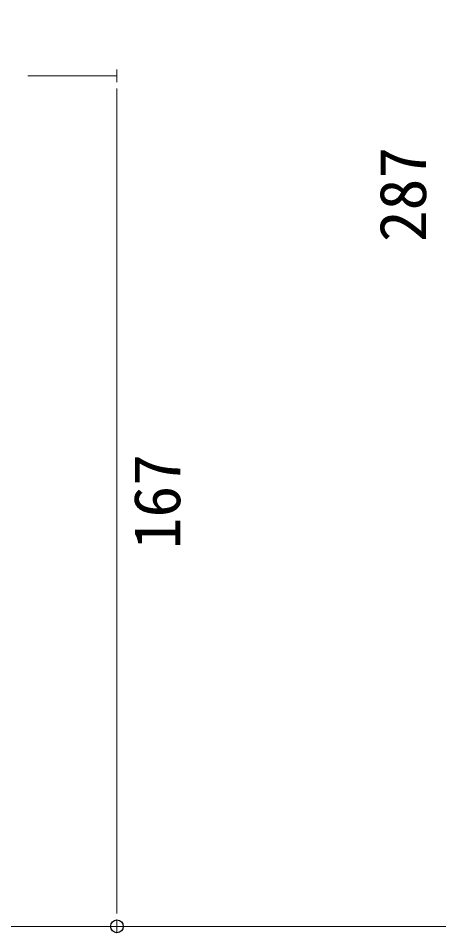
# Model space of a CAD drawing. Units: millimetres, scale not verified. Extents: x -1046 to 854, y -136 to 149.
# Drawn here: x -802.59 to -786.08, y -99.79 to -63.88 of the extents above; entities that cross this region are included whole.
import ezdxf
from ezdxf.enums import TextEntityAlignment as Align

# ---------------------------------------------------------------- set-up
doc = ezdxf.new("R2010")
doc.units = ezdxf.units.MM
doc.header["$PDMODE"] = 32
doc.header["$PDSIZE"] = 0.5
doc.linetypes.add('CHAIN1', pattern=[8, 5, -1, 1, -1])
for name, color, linetype, lineweight in [('0-0_一般', 2, 'Continuous', 9), ('0-1_A10_通り芯寸法', 1, 'Continuous', 9), ('0-2_外形線2', 2, 'Continuous', 9), ('0-4_0', 2, 'Continuous', 9)]:
    doc.layers.add(name, color=color, linetype=linetype, lineweight=lineweight)
doc.layers.add('0-5_DEFPOINTS', color=7, linetype='Continuous')
doc.styles.add('ＭＳ ゴシック', font='')
doc.styles.get('ＭＳ ゴシック').set_extended_font_data('MS Gothic')

# ---------------------------------------------------------------- blocks, each defined once
blk = doc.blocks.new('_DOT')
at = {"layer": '0-4_0', "color": 7}
for p, q in [((-2.5, 0), (-5, 0)), ((-1.25, 0), (1.25, 0))]:
    blk.add_line(p, q, dxfattribs=at)
blk = doc.blocks.new('グループ-71-1')
at = {"layer": '0-0_一般', "linetype": 'CHAIN1'}
blk.add_line((-12182.46, -48387), (-12182.46, -47609.34), dxfattribs=at)
at = {"layer": '0-0_一般'}
for p, q in [((-12182.46, -47685.75), (-11893.71, -47685.75)), ((-12182.46, -47733.25), (-11893.71, -47733.25)), ((-12182.46, -47763.25), (-11893.71, -47763.25)), ((-12182.46, -47810.75), (-11893.71, -47810.75)), ((-12182.46, -47977.75), (-11893.71, -47977.75)), ((-12182.46, -47985.75), (-11893.71, -47985.75))]:
    blk.add_line(p, q, dxfattribs=at)
blk = doc.blocks.new('グループ-73-1')
at = {"layer": '0-2_外形線2'}
blk.add_blockref('グループ-71-1', (0, 0), dxfattribs=at)

msp = doc.modelspace()

# ---------------------------------------------------------------- linework, layer by layer
at = {"layer": '0-1_A10_通り芯寸法'}
for p, q in [((-802.212, -66.137), (-798.714, -66.137)), ((-798.714, -67.137), (-798.714, -98.537)), ((-807.907, -99.537), (-798.714, -99.537))]:
    msp.add_line(p, q, dxfattribs=at)
at = {"layer": '0-2_外形線2'}
msp.add_line((-888.314, -99.537), (-651.612, -99.537), dxfattribs=at)
at = {"layer": '0-5_DEFPOINTS'}
msp.add_point((-798.714, -99.537), dxfattribs=at)

# ---------------------------------------------------------------- block references
at = {"layer": '0-1_A10_通り芯寸法', "xscale": 0.1999878, "yscale": 0.1999878}
for p, rotation in [((-798.714, -66.137), 90), ((-798.714, -99.537), 270)]:
    msp.add_blockref('_DOT', p, dxfattribs=dict(at, rotation=rotation))
at = {"layer": '0-2_外形線2', "xscale": 0.04, "yscale": 0.04}
msp.add_blockref('グループ-73-1', (-326.314, 1860.293), dxfattribs=at)

# ---------------------------------------------------------------- texts
at = {"layer": '0-1_A10_通り芯寸法', "style": 'ＭＳ ゴシック'}
for s, p in [('287', (-786.023, -72.666)), ('167', (-795.677, -84.729))]:
    msp.add_text(s, height=1.833, rotation=90, dxfattribs=at).set_placement(p, align=Align.BOTTOM_LEFT)

doc.saveas('drawing.dxf')
